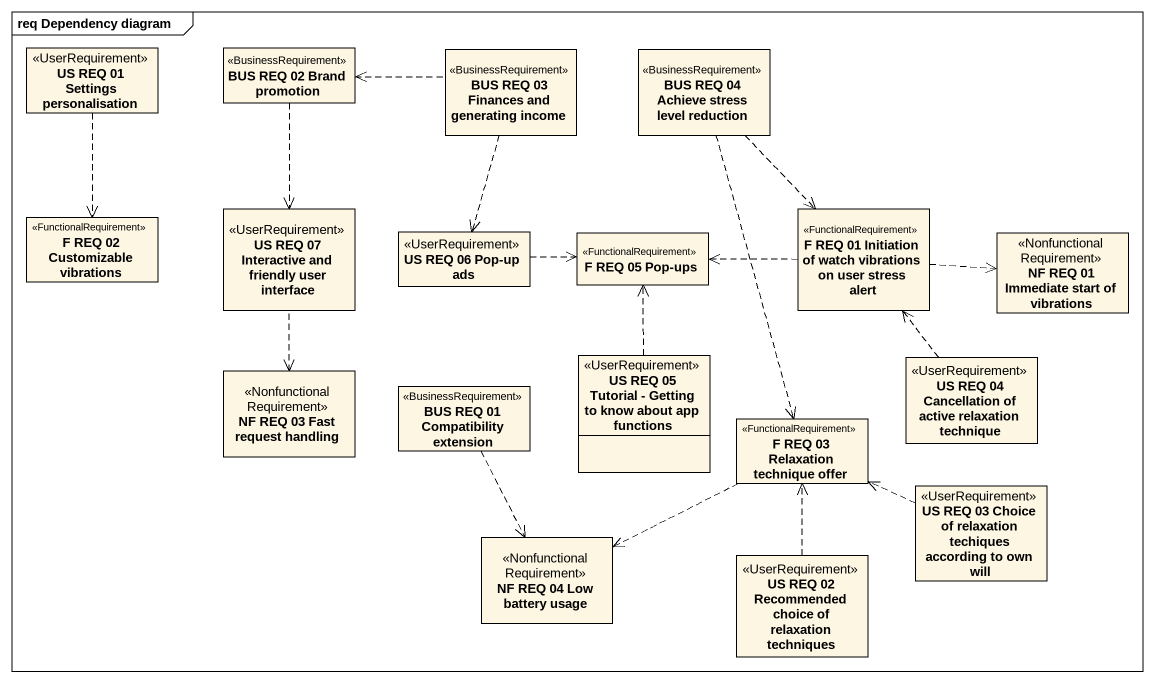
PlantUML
@startuml
mainframe req Dependency diagram
hide circle
hide empty members
class "US REQ 01 Settings personalisation" as US_REQ_01_Settings <<UserRequirement>>
class "BUS REQ 02 Brand promotion" as BUS_REQ_02_Brand_promotion <<BusinessRequirement>>
class "BUS REQ 03 Finances and generating income" as BUS_REQ_03_Finances_and <<BusinessRequirement>>
class "BUS REQ 04 Achieve stress level reduction" as BUS_REQ_04_Achieve_stress <<BusinessRequirement>>
class "F REQ 02 Customizable vibrations" as F_REQ_02_Customizable <<FunctionalRequirement>>
class "US REQ 07 Interactive and friendly user interface" as US_REQ_07_Interactive_and <<UserRequirement>>
class "US REQ 06 Pop-up ads" as US_REQ_06_Pop_up_ads <<UserRequirement>>
class "F REQ 05 Pop-ups" as F_REQ_05_Pop_ups <<FunctionalRequirement>>
class "F REQ 01 Initiation of watch vibrations on user stress alert" as F_REQ_01_Initiation_of <<FunctionalRequirement>>
class "NF REQ 01 Immediate start of vibrations" as NF_REQ_01_Immediate_start <<NonfunctionalRequirement>>
class "NF REQ 03 Fast request handling" as NF_REQ_03_Fast_request <<NonfunctionalRequirement>>
class "BUS REQ 01 Compatibility extension" as BUS_REQ_01_Compatibility <<BusinessRequirement>>
class "US REQ 05 Tutorial - Getting to know about app functions" as US_REQ_05_Tutorial_Getting <<UserRequirement>>
class "US REQ 04 Cancellation of active relaxation technique" as US_REQ_04_Cancellation_of <<UserRequirement>>
class "F REQ 03 Relaxation technique offer" as F_REQ_03_Relaxation <<FunctionalRequirement>>
class "US REQ 03 Choice of relaxation techiques according to own will" as US_REQ_03_Choice_of <<UserRequirement>>
class "NF REQ 04 Low battery usage" as NF_REQ_04_Low_battery_usage <<NonfunctionalRequirement>>
class "US REQ 02 Recommended choice of relaxation techniques" as US_REQ_02_Recommended <<UserRequirement>>
US_REQ_01_Settings ..> F_REQ_02_Customizable
BUS_REQ_02_Brand_promotion <.right. BUS_REQ_03_Finances_and
BUS_REQ_02_Brand_promotion ..> US_REQ_07_Interactive_and
BUS_REQ_03_Finances_and ..> US_REQ_06_Pop_up_ads
BUS_REQ_04_Achieve_stress ..> F_REQ_01_Initiation_of
BUS_REQ_04_Achieve_stress ..> F_REQ_03_Relaxation
US_REQ_06_Pop_up_ads .right.> F_REQ_05_Pop_ups
F_REQ_01_Initiation_of .left.> F_REQ_05_Pop_ups
F_REQ_01_Initiation_of .right.> NF_REQ_01_Immediate_start
NF_REQ_03_Fast_request <.up. US_REQ_07_Interactive_and
BUS_REQ_01_Compatibility ..> NF_REQ_04_Low_battery_usage
US_REQ_05_Tutorial_Getting .up.> F_REQ_05_Pop_ups
US_REQ_04_Cancellation_of .up.> F_REQ_01_Initiation_of
F_REQ_03_Relaxation .left.> NF_REQ_04_Low_battery_usage
US_REQ_03_Choice_of .left.> F_REQ_03_Relaxation
US_REQ_02_Recommended .up.> F_REQ_03_Relaxation
@enduml
